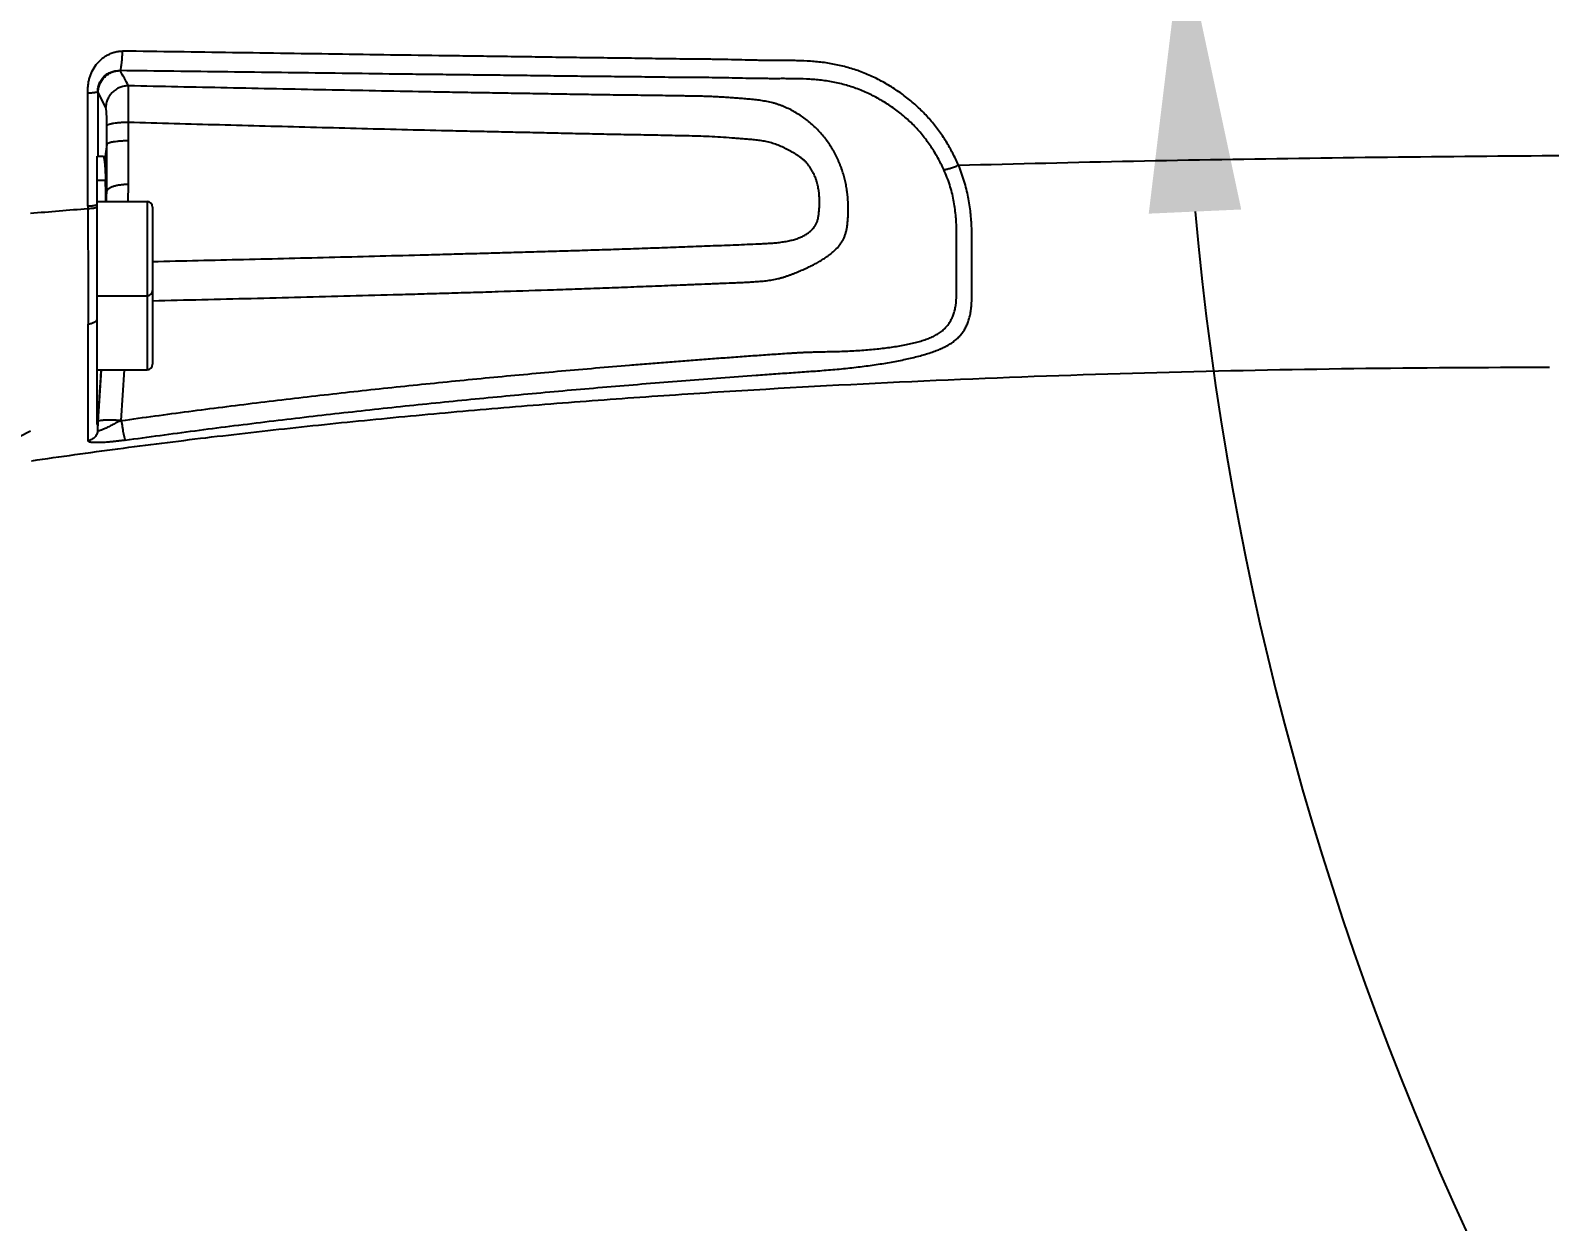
# Model space of a CAD drawing. Header units: millimetres. Extents: x 5828 to 6704, y 123 to 421.
# Drawn here: x 6540.3 to 6547.14, y 208.55 to 213.91 of the extents above; entities that cross this region are included whole.
import ezdxf

# ---------------------------------------------------------------- set-up
doc = ezdxf.new("R2010")
doc.units = ezdxf.units.MM
for name, color, linetype in [('外形图', 7, 'Continuous'), ('尺寸标注', 7, 'Continuous'), ('运动范围', 7, 'Continuous')]:
    doc.layers.add(name, color=color, linetype=linetype)
doc.styles.add('微软雅黑', font='msyh.ttc', dxfattribs={"height": 1.5})
doc.dimstyles.new('尺寸标注_1_20比例', dxfattribs={"dimtxt": 1.5, "dimasz": 1.25, "dimexe": 0.5, "dimexo": 0.4, "dimgap": 0.5, "dimtad": 1, "dimdec": 1, "dimlfac": 20, "dimdsep": 46, "dimtxsty": '微软雅黑', "dimcen": 0.09, "dimadec": 0, "dimazin": 0, "dimtp": 0.01, "dimtm": 0.01, "dimtfac": 1, "dimtdec": 1, "dimtofl": 0, "dimtmove": 0, "dimatfit": 3, "dimfxl": 1, "dimtolj": 1, "dimarcsym": 0})

# ---------------------------------------------------------------- blocks, each defined once
blk = doc.blocks.new('*D1146')
at = {"layer": 'Defpoints', "color": 0}
for p in [(6488.2514, 214.3423), (6559.4529, 214.3423), (6635.7237, 214.3423), (6618.6004, 203.913), (6564.9841, 201.5194)]:
    blk.add_point(p, dxfattribs=at)
at = {"layer": '尺寸标注', "color": 0, "lineweight": -2}
blk.add_arc((6559.4529, 214.3423), 13.965, 185.13022, 344.86978, dxfattribs=at)
at = {"layer": '尺寸标注', "color": 0}
for points in [[(6545.7519, 213.1029), (6545.3356, 213.0842), (6545.4878, 214.3423)], [(6573.1371, 210.6519), (6572.7305, 210.7426), (6573.2057, 211.9173)]]:
    blk.add_solid(points, dxfattribs=at)
at = {"layer": '尺寸标注', "color": 0, "insert": (6555.4094, 202.3101), "char_height": 1.5, "attachment_point": 5, "rotation": 341.42481, "style": '微软雅黑'}
blk.add_mtext('\\A1;{\\fAlibaba PuHuiTi 3.0 55 Regular|b0|i0|c134|p18;+\\A1;170%%d}', dxfattribs=at)

msp = doc.modelspace()

# ---------------------------------------------------------------- linework, layer by layer
at = {"layer": '外形图', "linetype": 'ByBlock'}
for p, q in [((6540.6058, 213.633), (6540.6058, 213.3423)), ((6540.6075, 213.6297), (6540.6058, 213.633)), ((6540.6424, 213.5614), (6540.6075, 213.6297)), ((6540.647, 213.3953), (6540.647, 213.479)), ((6540.7447, 213.412), (6540.7443, 213.4947)), ((6540.647, 213.3953), (6540.6358, 213.3224)), ((6540.6029, 212.1346), (6540.6029, 213.3423)), ((6540.6051, 213.3423), (6540.6299, 213.3423)), ((6540.6029, 213.2343), (6540.6411, 213.2343)), ((6540.6461, 213.1843), (6540.643, 213.1401)), ((6540.6461, 213.1387), (6540.6461, 213.1843)), ((6540.7434, 213.1387), (6540.744, 213.2156)), ((6540.5617, 213.1172), (6540.5617, 213.1059)), ((6540.6029, 213.1388), (6540.8279, 213.1388)), ((6540.643, 213.1401), (6540.643, 213.1388)), ((6540.8279, 213.1388), (6540.8279, 212.3812)), ((6540.8529, 213.1138), (6540.8529, 212.4062)), ((6540.6029, 212.7138), (6540.8279, 212.7138)), ((6540.6029, 212.3812), (6540.8279, 212.3812)), ((6540.6083, 212.1488), (6540.6229, 212.3812)), ((6540.712, 212.1527), (6540.7265, 212.3812)), ((6540.6058, 212.1086), (6540.6057, 212.1486)), ((6540.6058, 212.1086), (6540.6083, 212.1488)), ((6540.3029, 212.1049), (6540.138, 212.0197)), ((6540.3074, 211.9717), (6540.3086, 211.9718)), ((6540.3086, 211.9718), (6540.3093, 211.9719))]:
    msp.add_line(p, q, dxfattribs=at)
for centre, radius, start, end in [((6514.1341, 199.4833), 30.1505, 28.04634, 28.19375), ((6502.5635, 212.4186), 38.0863, 1.08539, 1.22725), ((6544.0864, 168.6022), 44.643, 94.52841, 94.86169), ((6540.8279, 213.1138), 0.025, 0, 90), ((6540.8279, 212.7388), 0.025, 270, 0), ((6540.8279, 212.4062), 0.025, 270, 0)]:
    msp.add_arc(centre, radius, start, end, dxfattribs=at)
for points, knots in [([(6540.5611, 213.6265), (6540.5611, 213.6322), (6540.5612, 213.6435), (6540.5624, 213.6605), (6540.5648, 213.6774), (6540.5686, 213.6941), (6540.574, 213.7104), (6540.5832, 213.7313), (6540.5955, 213.7507), (6540.6105, 213.768), (6540.621, 213.7778), (6540.6299, 213.785), (6540.6369, 213.79), (6540.6441, 213.7947), (6540.6516, 213.799), (6540.6592, 213.8028), (6540.6671, 213.8063), (6540.6751, 213.8093), (6540.6833, 213.8118), (6540.6903, 213.8134), (6540.6959, 213.8143), (6540.7002, 213.8149), (6540.7044, 213.8153), (6540.7087, 213.8157), (6540.713, 213.8159), (6540.7158, 213.816), (6540.7172, 213.816)], [0, 0, 0, 0, 0.062106, 0.124323, 0.186607, 0.24895, 0.311392, 0.373925, 0.499013, 0.561691, 0.624385, 0.655743, 0.687098, 0.718448, 0.749791, 0.781128, 0.812464, 0.843782, 0.875074, 0.906326, 0.921938, 0.937542, 0.953149, 0.96877, 0.984393, 1, 1, 1, 1]), ([(6540.7073, 213.728), (6540.7075, 213.7282), (6540.7078, 213.7287), (6540.7084, 213.7298), (6540.7091, 213.7316), (6540.7099, 213.7343), (6540.7107, 213.7377), (6540.7114, 213.7417), (6540.7125, 213.7481), (6540.7137, 213.7575), (6540.7149, 213.7702), (6540.7159, 213.7844), (6540.7167, 213.7999), (6540.7171, 213.8105), (6540.7173, 213.816)], [0, 0, 0, 0, 0.008153, 0.017957, 0.042745, 0.074584, 0.113422, 0.15908, 0.211296, 0.334033, 0.47842, 0.640559, 0.816023, 1, 1, 1, 1]), ([(6544.4796, 213.3021), (6544.4757, 213.3113), (6544.4674, 213.3295), (6544.4539, 213.3563), (6544.4394, 213.3827), (6544.4189, 213.4173), (6544.3907, 213.4592), (6544.3529, 213.5067), (6544.3111, 213.5511), (6544.2657, 213.5921), (6544.217, 213.6295), (6544.1655, 213.663), (6544.1205, 213.6876), (6544.0833, 213.7052), (6544.0454, 213.7212), (6543.9968, 213.7384), (6543.9469, 213.7514), (6543.9064, 213.7593), (6543.8758, 213.764), (6543.845, 213.7676), (6543.8038, 213.771), (6543.7625, 213.7727), (6543.7211, 213.7733), (6543.6901, 213.7735), (6543.6591, 213.7736), (6543.6281, 213.7737), (6543.5971, 213.774), (6543.5557, 213.7746), (6543.5041, 213.7759), (6543.4524, 213.7773), (6543.4111, 213.7782), (6543.3801, 213.7787), (6543.3491, 213.7791), (6543.3077, 213.7795), (6543.2561, 213.7799), (6543.194, 213.7805), (6543.132, 213.7815), (6543.0701, 213.7825), (6543.0081, 213.7834), (6542.9461, 213.7842), (6542.8841, 213.7849), (6542.8221, 213.7856), (6542.7601, 213.7864), (6542.6981, 213.7873), (6542.6362, 213.7882), (6542.5536, 213.7894), (6542.4709, 213.7907), (6542.3883, 213.7918), (6542.3057, 213.793), (6542.1612, 213.7949), (6541.9548, 213.7978), (6541.7071, 213.8016), (6541.4595, 213.8052), (6541.212, 213.8087), (6540.9646, 213.8123), (6540.7997, 213.8148), (6540.7173, 213.816)], [0, 0, 0, 0, 0.007568, 0.015162, 0.022772, 0.030398, 0.045691, 0.061042, 0.076447, 0.0919, 0.107395, 0.122928, 0.138493, 0.146289, 0.154091, 0.16971, 0.185351, 0.19318, 0.201014, 0.20885, 0.21669, 0.232374, 0.240218, 0.248062, 0.255907, 0.263751, 0.271595, 0.279438, 0.295123, 0.310806, 0.318648, 0.32649, 0.334332, 0.342174, 0.357858, 0.37354, 0.389222, 0.404902, 0.420582, 0.436261, 0.451939, 0.467617, 0.483293, 0.498968, 0.514643, 0.530316, 0.56166, 0.577331, 0.593001, 0.624338, 0.686998, 0.74964, 0.812263, 0.874866, 0.937445, 1, 1, 1, 1]), ([(6540.6058, 213.633), (6540.6058, 213.6363), (6540.6061, 213.643), (6540.6075, 213.6529), (6540.61, 213.6627), (6540.6136, 213.6722), (6540.6181, 213.6813), (6540.6236, 213.6897), (6540.6299, 213.6974), (6540.6369, 213.7043), (6540.6445, 213.7103), (6540.6553, 213.7171), (6540.6669, 213.7222), (6540.679, 213.7255), (6540.6882, 213.7272), (6540.6977, 213.7281), (6540.7041, 213.7281), (6540.7073, 213.728)], [0, 0, 0, 0, 0.063612, 0.128187, 0.193126, 0.258037, 0.322681, 0.386846, 0.450406, 0.513277, 0.575387, 0.636728, 0.757372, 0.817161, 0.877125, 0.93799, 1, 1, 1, 1]), ([(6540.6075, 213.6297), (6540.6076, 213.6361), (6540.6091, 213.649), (6540.615, 213.6675), (6540.6244, 213.6845), (6540.6369, 213.6995), (6540.652, 213.7118), (6540.6693, 213.7209), (6540.6879, 213.7266), (6540.7009, 213.728), (6540.7073, 213.728)], [0, 0, 0, 0, 0.124452, 0.249128, 0.37403, 0.499126, 0.624354, 0.749633, 0.874876, 1, 1, 1, 1]), ([(6544.4134, 213.2824), (6544.4093, 213.2913), (6544.4008, 213.3089), (6544.3824, 213.3436), (6544.3619, 213.3774), (6544.3394, 213.4098), (6544.3152, 213.4413), (6544.2823, 213.4787), (6544.2387, 213.5199), (6544.1915, 213.5572), (6544.1495, 213.5848), (6544.1146, 213.6048), (6544.0788, 213.6234), (6544.0326, 213.6437), (6543.9751, 213.663), (6543.9258, 213.6748), (6543.8859, 213.6816), (6543.8558, 213.6855), (6543.8256, 213.6883), (6543.7852, 213.6907), (6543.7447, 213.6916), (6543.7043, 213.6918), (6543.6739, 213.6918), (6543.6436, 213.6917), (6543.6133, 213.6918), (6543.583, 213.6921), (6543.5425, 213.6927), (6543.492, 213.6938), (6543.4415, 213.695), (6543.4011, 213.6957), (6543.3607, 213.6963), (6543.3102, 213.6967), (6543.2496, 213.697), (6543.189, 213.6975), (6543.1284, 213.6983), (6543.0678, 213.6992), (6543.0072, 213.7), (6542.9466, 213.7006), (6542.886, 213.7012), (6542.8254, 213.7018), (6542.7447, 213.7026), (6542.6437, 213.7039), (6542.5226, 213.7055), (6542.4014, 213.707), (6542.2803, 213.7084), (6542.1592, 213.7098), (6542.0381, 213.7112), (6541.8767, 213.7133), (6541.675, 213.7159), (6541.433, 213.7189), (6541.191, 213.7219), (6540.9491, 213.7249), (6540.7879, 213.727), (6540.7073, 213.728)], [0, 0, 0, 0, 0.007577, 0.015184, 0.030455, 0.038121, 0.045807, 0.061228, 0.076711, 0.092246, 0.107822, 0.115625, 0.123436, 0.139076, 0.15474, 0.170418, 0.178263, 0.186109, 0.193955, 0.201801, 0.21749, 0.225332, 0.233173, 0.241012, 0.248849, 0.256686, 0.264521, 0.280192, 0.295861, 0.303695, 0.311529, 0.327197, 0.342864, 0.35853, 0.374194, 0.389856, 0.405517, 0.421178, 0.436839, 0.452499, 0.468159, 0.499476, 0.530789, 0.562098, 0.593404, 0.624707, 0.656007, 0.687303, 0.749881, 0.812442, 0.874984, 0.937505, 1, 1, 1, 1]), ([(6540.7439, 213.6596), (6540.7374, 213.6597), (6540.7243, 213.6585), (6540.7054, 213.653), (6540.6878, 213.644), (6540.6724, 213.6317), (6540.6597, 213.6167), (6540.6501, 213.5996), (6540.644, 213.5809), (6540.6425, 213.5679), (6540.6424, 213.5614)], [0, 0, 0, 0, 0.125112, 0.250349, 0.375628, 0.50086, 0.62596, 0.750867, 0.875547, 1, 1, 1, 1]), ([(6540.7443, 213.4947), (6540.7445, 213.505), (6540.7447, 213.5252), (6540.7449, 213.5542), (6540.7451, 213.5809), (6540.7451, 213.6014), (6540.745, 213.616), (6540.7449, 213.6256), (6540.7448, 213.6341), (6540.7447, 213.6415), (6540.7446, 213.6477), (6540.7444, 213.6528), (6540.7442, 213.6566), (6540.744, 213.6588), (6540.7439, 213.6596)], [0, 0, 0, 0, 0.187904, 0.365771, 0.529057, 0.673601, 0.737674, 0.795726, 0.847388, 0.892335, 0.930282, 0.960992, 0.984276, 1, 1, 1, 1]), ([(6540.8529, 212.6923), (6541.001, 212.6957), (6541.2231, 212.701), (6541.5193, 212.7085), (6541.7414, 212.7144), (6541.9265, 212.7195), (6542.0745, 212.7237), (6542.1856, 212.7269), (6542.2966, 212.7302), (6542.4446, 212.7348), (6542.5927, 212.7397), (6542.7407, 212.7447), (6542.8517, 212.7487), (6542.9442, 212.7521), (6543.0182, 212.755), (6543.0737, 212.7572), (6543.1292, 212.7594), (6543.1846, 212.7616), (6543.2309, 212.7634), (6543.2679, 212.7649), (6543.3049, 212.7665), (6543.3419, 212.768), (6543.3788, 212.7696), (6543.4158, 212.771), (6543.4528, 212.7724), (6543.4898, 212.774), (6543.5176, 212.7752), (6543.5453, 212.7767), (6543.5684, 212.7782), (6543.5868, 212.7796), (6543.6052, 212.7813), (6543.6235, 212.7834), (6543.6417, 212.7863), (6543.6553, 212.7889), (6543.6686, 212.792), (6543.6818, 212.7956), (6543.6948, 212.7994), (6543.7076, 212.8036), (6543.7201, 212.8081), (6543.7325, 212.8127), (6543.7446, 212.8174), (6543.7564, 212.8222), (6543.768, 212.827), (6543.783, 212.8335), (6543.7976, 212.84), (6543.8118, 212.8467), (6543.822, 212.8517), (6543.8318, 212.8568), (6543.8414, 212.8619), (6543.8506, 212.8671), (6543.8594, 212.8723), (6543.8679, 212.8775), (6543.8786, 212.8844), (6543.8912, 212.8931), (6543.9051, 212.9037), (6543.9217, 212.9176), (6543.9364, 212.9322), (6543.9487, 212.9479), (6543.9567, 212.96), (6543.9634, 212.9726), (6543.969, 212.9859), (6543.9734, 212.9998), (6543.9767, 213.0145), (6543.9786, 213.0273), (6543.9798, 213.0378), (6543.9807, 213.0461), (6543.9814, 213.0545), (6543.9821, 213.0633), (6543.9828, 213.0723), (6543.9834, 213.0849), (6543.9838, 213.1013), (6543.9834, 213.1219), (6543.9823, 213.1434), (6543.9804, 213.1659), (6543.9776, 213.1893), (6543.9737, 213.2133), (6543.9693, 213.2335), (6543.9652, 213.2498), (6543.9605, 213.2663), (6543.9551, 213.2828), (6543.949, 213.2991), (6543.9441, 213.3113), (6543.9389, 213.3235), (6543.9334, 213.3355), (6543.9275, 213.3475), (6543.9213, 213.3593), (6543.9147, 213.371), (6543.9054, 213.3864), (6543.893, 213.4052), (6543.8768, 213.4269), (6543.8593, 213.4476), (6543.8407, 213.4673), (6543.8209, 213.4859), (6543.8, 213.5034), (6543.7782, 213.5196), (6543.7555, 213.5344), (6543.732, 213.548), (6543.7118, 213.558), (6543.6952, 213.5652), (6543.6827, 213.5703), (6543.67, 213.5748), (6543.6571, 213.579), (6543.644, 213.5827), (6543.6309, 213.5859), (6543.6175, 213.5888), (6543.5996, 213.5921), (6543.5769, 213.5953), (6543.5495, 213.5983), (6543.5219, 213.6008), (6543.4943, 213.603), (6543.4666, 213.6051), (6543.439, 213.6071), (6543.4113, 213.6089), (6543.3835, 213.6104), (6543.3558, 213.6116), (6543.328, 213.6124), (6543.3002, 213.613), (6543.2724, 213.6134), (6543.2446, 213.6138), (6543.2169, 213.6142), (6543.1798, 213.6148), (6543.1335, 213.6155), (6543.0779, 213.6163), (6543.0223, 213.617), (6542.9667, 213.6177), (6542.9111, 213.6184), (6542.837, 213.6195), (6542.7444, 213.621), (6542.6333, 213.6229), (6542.5221, 213.6248), (6542.4109, 213.6266), (6542.2998, 213.6285), (6542.1886, 213.6304), (6542.0404, 213.6331), (6541.8552, 213.6367), (6541.6329, 213.6411), (6541.4106, 213.6456), (6541.1884, 213.6502), (6540.9661, 213.6548), (6540.818, 213.658), (6540.7439, 213.6596)], [0, 0, 0, 0, 0.064975, 0.097461, 0.129946, 0.162429, 0.178671, 0.194913, 0.211154, 0.227394, 0.259875, 0.276116, 0.292356, 0.308595, 0.316714, 0.324833, 0.332953, 0.341073, 0.349193, 0.353252, 0.357311, 0.36543, 0.369489, 0.373549, 0.38167, 0.38573, 0.389789, 0.393847, 0.397903, 0.399931, 0.401957, 0.406005, 0.408025, 0.41004, 0.412048, 0.414045, 0.41603, 0.417997, 0.419944, 0.421868, 0.423766, 0.425635, 0.427473, 0.429279, 0.432788, 0.434489, 0.436152, 0.437776, 0.43936, 0.440902, 0.442403, 0.443862, 0.445279, 0.44799, 0.450546, 0.452963, 0.457469, 0.459611, 0.461709, 0.463791, 0.465882, 0.46801, 0.470204, 0.47248, 0.473659, 0.474869, 0.476114, 0.477397, 0.478721, 0.480083, 0.482926, 0.485925, 0.489082, 0.492392, 0.495839, 0.499399, 0.503051, 0.504908, 0.506782, 0.510574, 0.51249, 0.514416, 0.51635, 0.518292, 0.520239, 0.522193, 0.524155, 0.526121, 0.530065, 0.534022, 0.537987, 0.541956, 0.545927, 0.549899, 0.553872, 0.557841, 0.561805, 0.565761, 0.567737, 0.569711, 0.571686, 0.573664, 0.575645, 0.57763, 0.579621, 0.58162, 0.585637, 0.589672, 0.593719, 0.597772, 0.601827, 0.605884, 0.609943, 0.614003, 0.618064, 0.622126, 0.626189, 0.630252, 0.634315, 0.638379, 0.642442, 0.65057, 0.658697, 0.666825, 0.674952, 0.683079, 0.691206, 0.70746, 0.723714, 0.739968, 0.756221, 0.772475, 0.788728, 0.804981, 0.837487, 0.869992, 0.902496, 0.934998, 0.9675, 1, 1, 1, 1]), ([(6540.6058, 213.633), (6540.6057, 213.6327), (6540.6053, 213.6322), (6540.6044, 213.6316), (6540.6032, 213.6311), (6540.6016, 213.6305), (6540.5996, 213.6299), (6540.5964, 213.6292), (6540.5916, 213.6284), (6540.5851, 213.6276), (6540.5777, 213.627), (6540.5696, 213.6266), (6540.564, 213.6265), (6540.5611, 213.6265)], [0, 0, 0, 0, 0.017266, 0.04033, 0.070206, 0.107208, 0.151334, 0.202408, 0.324153, 0.469258, 0.633568, 0.812252, 1, 1, 1, 1]), ([(6540.5617, 213.1172), (6540.5616, 213.1383), (6540.5616, 213.1806), (6540.5615, 213.2441), (6540.5614, 213.3076), (6540.5613, 213.3925), (6540.5612, 213.4988), (6540.5612, 213.5839), (6540.5611, 213.6265)], [0, 0, 0, 0, 0.124376, 0.24902, 0.373801, 0.498736, 0.749075, 1, 1, 1, 1]), ([(6540.647, 213.479), (6540.647, 213.4841), (6540.647, 213.4942), (6540.6467, 213.5087), (6540.6463, 213.5221), (6540.6458, 213.5339), (6540.6452, 213.5427), (6540.6447, 213.5487), (6540.6443, 213.5524), (6540.6439, 213.5555), (6540.6434, 213.558), (6540.643, 213.5597), (6540.6426, 213.5608), (6540.6425, 213.5612), (6540.6424, 213.5614)], [0, 0, 0, 0, 0.187441, 0.364857, 0.527652, 0.671777, 0.79362, 0.845242, 0.8902, 0.928251, 0.959283, 0.983203, 0.992487, 1, 1, 1, 1]), ([(6540.7443, 213.4947), (6540.7382, 213.4947), (6540.7262, 213.4945), (6540.7087, 213.4936), (6540.6926, 213.4921), (6540.6802, 213.4905), (6540.6714, 213.489), (6540.6657, 213.4878), (6540.6606, 213.4865), (6540.6563, 213.4851), (6540.6528, 213.4837), (6540.6504, 213.4824), (6540.6489, 213.4813), (6540.6479, 213.4804), (6540.6473, 213.4795), (6540.647, 213.479)], [0, 0, 0, 0, 0.183266, 0.359628, 0.523269, 0.668856, 0.733415, 0.791811, 0.843634, 0.888571, 0.926438, 0.95725, 0.97012, 0.98142, 1, 1, 1, 1]), ([(6540.8529, 212.869), (6540.9212, 212.8704), (6541.0578, 212.8735), (6541.2626, 212.8783), (6541.4675, 212.8833), (6541.6724, 212.8884), (6541.8772, 212.8937), (6542.0479, 212.8983), (6542.1845, 212.902), (6542.287, 212.9048), (6542.3894, 212.9077), (6542.4918, 212.9106), (6542.5943, 212.9136), (6542.6967, 212.9166), (6542.7992, 212.9198), (6542.9016, 212.9231), (6543.0041, 212.9265), (6543.1065, 212.9301), (6543.1918, 212.9331), (6543.2601, 212.9357), (6543.3113, 212.9377), (6543.3625, 212.9396), (6543.4137, 212.9416), (6543.4649, 212.9435), (6543.516, 212.9456), (6543.5587, 212.9474), (6543.5927, 212.949), (6543.6182, 212.9503), (6543.6435, 212.9518), (6543.6684, 212.954), (6543.6924, 212.9573), (6543.7152, 212.9615), (6543.7363, 212.9666), (6543.7557, 212.9726), (6543.773, 212.9795), (6543.7883, 212.9874), (6543.8017, 212.996), (6543.8135, 213.0053), (6543.8237, 213.0154), (6543.8323, 213.0263), (6543.8381, 213.0362), (6543.842, 213.0445), (6543.8444, 213.0509), (6543.8465, 213.0577), (6543.8481, 213.0646), (6543.8494, 213.0719), (6543.8504, 213.0794), (6543.8513, 213.0871), (6543.8521, 213.0951), (6543.8529, 213.1033), (6543.8537, 213.1148), (6543.8544, 213.1298), (6543.8541, 213.1486), (6543.8529, 213.1684), (6543.8511, 213.1855), (6543.8488, 213.1996), (6543.8467, 213.2105), (6543.844, 213.2214), (6543.8414, 213.2306), (6543.8389, 213.2379), (6543.8361, 213.2453), (6543.8322, 213.2544), (6543.8279, 213.2634), (6543.8242, 213.2706), (6543.8213, 213.2759), (6543.8183, 213.2812), (6543.8151, 213.2865), (6543.8119, 213.2917), (6543.8085, 213.2969), (6543.805, 213.302), (6543.8012, 213.307), (6543.7971, 213.3117), (6543.7928, 213.3163), (6543.7882, 213.3206), (6543.7835, 213.3248), (6543.7786, 213.3289), (6543.772, 213.3341), (6543.7635, 213.3405), (6543.753, 213.3477), (6543.7423, 213.3547), (6543.7277, 213.3634), (6543.709, 213.3736), (6543.6858, 213.3846), (6543.6621, 213.3943), (6543.6419, 213.4012), (6543.6254, 213.4057), (6543.6129, 213.4086), (6543.6003, 213.411), (6543.5834, 213.4136), (6543.5622, 213.4162), (6543.5367, 213.4186), (6543.5112, 213.4206), (6543.4856, 213.4226), (6543.4515, 213.4253), (6543.4089, 213.4284), (6543.3578, 213.4313), (6543.3065, 213.433), (6543.2638, 213.4339), (6543.2296, 213.4346), (6543.1955, 213.4353), (6543.1528, 213.4362), (6543.1015, 213.4373), (6543.0503, 213.4383), (6542.999, 213.4392), (6542.9477, 213.4402), (6542.8794, 213.4415), (6542.794, 213.4433), (6542.6915, 213.4456), (6542.589, 213.4479), (6542.4865, 213.4502), (6542.384, 213.4524), (6542.2815, 213.4546), (6542.1448, 213.4578), (6541.974, 213.4619), (6541.7691, 213.4671), (6541.5641, 213.4724), (6541.3591, 213.4778), (6541.0859, 213.4851), (6540.881, 213.4908), (6540.7443, 213.4947)], [0, 0, 0, 0, 0.032101, 0.064201, 0.0963, 0.128398, 0.160496, 0.192596, 0.208646, 0.224697, 0.24075, 0.256803, 0.272857, 0.288911, 0.304966, 0.32102, 0.337073, 0.353126, 0.369177, 0.377202, 0.385225, 0.393249, 0.401274, 0.409298, 0.417321, 0.42534, 0.429347, 0.433348, 0.437334, 0.441269, 0.445079, 0.448711, 0.452132, 0.455311, 0.458227, 0.460897, 0.46337, 0.4657, 0.467928, 0.47009, 0.472225, 0.473297, 0.47438, 0.475479, 0.476599, 0.477747, 0.478928, 0.480146, 0.481401, 0.482694, 0.484027, 0.486811, 0.489757, 0.492867, 0.496141, 0.497837, 0.49957, 0.501337, 0.503137, 0.504048, 0.504968, 0.506827, 0.50871, 0.50966, 0.510614, 0.511572, 0.512533, 0.513498, 0.514467, 0.515438, 0.516414, 0.517394, 0.518377, 0.519364, 0.520354, 0.521347, 0.52234, 0.524332, 0.526328, 0.528327, 0.530328, 0.534334, 0.538344, 0.542355, 0.546368, 0.548375, 0.550382, 0.552389, 0.554396, 0.558411, 0.562425, 0.56644, 0.570455, 0.574469, 0.582499, 0.590528, 0.598557, 0.606587, 0.610602, 0.614617, 0.622647, 0.630676, 0.638706, 0.646735, 0.654765, 0.662795, 0.678854, 0.694913, 0.710971, 0.72703, 0.743089, 0.759147, 0.775205, 0.807321, 0.839436, 0.871551, 0.903665, 0.935778, 1, 1, 1, 1]), ([(6540.6461, 213.1843), (6540.6462, 213.2192), (6540.6468, 213.2895), (6540.647, 213.3598), (6540.647, 213.3953)], [0, 0, 0, 0, 0.495825, 1, 1, 1, 1]), ([(6540.7447, 213.412), (6540.7385, 213.412), (6540.7265, 213.4117), (6540.709, 213.4108), (6540.6927, 213.4093), (6540.6803, 213.4076), (6540.6714, 213.4059), (6540.6657, 213.4047), (6540.6606, 213.4033), (6540.6563, 213.4018), (6540.6528, 213.4003), (6540.6504, 213.399), (6540.6489, 213.3978), (6540.6478, 213.3968), (6540.6472, 213.3959), (6540.647, 213.3953)], [0, 0, 0, 0, 0.182548, 0.358331, 0.521548, 0.666885, 0.731392, 0.789792, 0.841683, 0.886762, 0.924861, 0.956024, 0.969128, 0.980707, 1, 1, 1, 1]), ([(6540.744, 213.2156), (6540.7441, 213.2236), (6540.7442, 213.2397), (6540.7445, 213.2639), (6540.7447, 213.2884), (6540.7449, 213.3131), (6540.7449, 213.3378), (6540.7448, 213.3708), (6540.7447, 213.3955), (6540.7447, 213.412)], [0, 0, 0, 0, 0.121866, 0.245774, 0.370818, 0.496372, 0.622146, 0.748032, 1, 1, 1, 1]), ([(6540.6299, 213.3423), (6540.63, 213.3423), (6540.6303, 213.3422), (6540.6307, 213.342), (6540.6311, 213.3416), (6540.6316, 213.3407), (6540.6323, 213.3393), (6540.6331, 213.3371), (6540.6338, 213.3343), (6540.6345, 213.3309), (6540.6352, 213.3269), (6540.6356, 213.324), (6540.6358, 213.3224)], [0, 0, 0, 0, 0.01907, 0.040721, 0.066837, 0.098507, 0.180593, 0.289421, 0.425738, 0.589715, 0.781234, 1, 1, 1, 1]), ([(6540.6358, 213.3224), (6540.6362, 213.32), (6540.6368, 213.3146), (6540.638, 213.3025), (6540.6392, 213.2848), (6540.6404, 213.2608), (6540.6409, 213.2435), (6540.6411, 213.2343)], [0, 0, 0, 0, 0.085148, 0.182734, 0.413375, 0.687573, 1, 1, 1, 1]), ([(6544.4796, 213.3021), (6544.742, 213.3093), (6545.2691, 213.3218), (6546.0617, 213.3354), (6546.8567, 213.3442), (6547.3868, 213.3471), (6547.6515, 213.3478)], [0, 0, 0, 0, 0.248233, 0.498612, 0.74968, 1, 1, 1, 1]), ([(6540.712, 212.1527), (6540.8133, 212.167), (6541.016, 212.1946), (6541.3204, 212.2332), (6541.6251, 212.2691), (6541.9301, 212.3025), (6542.1845, 212.3285), (6542.3881, 212.3483), (6542.5408, 212.3625), (6542.6936, 212.3763), (6542.8464, 212.3896), (6542.9738, 212.4003), (6543.0758, 212.4086), (6543.1522, 212.4147), (6543.2287, 212.4207), (6543.3052, 212.4266), (6543.3816, 212.4324), (6543.4581, 212.4381), (6543.5346, 212.4437), (6543.6112, 212.4491), (6543.6749, 212.4536), (6543.7196, 212.4566), (6543.7451, 212.4581), (6543.7642, 212.4592), (6543.7834, 212.4601), (6543.8025, 212.4608), (6543.8217, 212.4615), (6543.8471, 212.4621), (6543.8788, 212.4628), (6543.9165, 212.4636), (6543.9538, 212.4647), (6543.9905, 212.4662), (6544.0265, 212.4681), (6544.0618, 212.4706), (6544.0961, 212.4736), (6544.1295, 212.4771), (6544.1619, 212.481), (6544.1931, 212.4854), (6544.223, 212.4904), (6544.2516, 212.4959), (6544.2787, 212.502), (6544.3043, 212.5087), (6544.3283, 212.5162), (6544.3507, 212.5246), (6544.3713, 212.534), (6544.3901, 212.5448), (6544.4069, 212.557), (6544.4216, 212.5708), (6544.4343, 212.586), (6544.445, 212.6026), (6544.4537, 212.6205), (6544.4604, 212.6396), (6544.4645, 212.6564), (6544.467, 212.6703), (6544.4684, 212.6811), (6544.4694, 212.6922), (6544.4701, 212.7036), (6544.4704, 212.7152), (6544.4705, 212.7271), (6544.4706, 212.7392), (6544.4705, 212.7515), (6544.4705, 212.7641), (6544.4706, 212.7769), (6544.4707, 212.79), (6544.4707, 212.8079), (6544.4707, 212.8308), (6544.4706, 212.8589), (6544.4705, 212.8829), (6544.4706, 212.9025), (6544.4707, 212.9226), (6544.471, 212.9482), (6544.4712, 212.9795), (6544.4709, 213.0116), (6544.4697, 213.0443), (6544.4673, 213.0776), (6544.4633, 213.1114), (6544.4576, 213.1456), (6544.45, 213.18), (6544.4402, 213.2145), (6544.428, 213.2488), (6544.4185, 213.2712), (6544.4134, 213.2824)], [0, 0, 0, 0, 0.068531, 0.137061, 0.205591, 0.274121, 0.342651, 0.376916, 0.411181, 0.445446, 0.479711, 0.513975, 0.531108, 0.548241, 0.565373, 0.582505, 0.599637, 0.61677, 0.633904, 0.651035, 0.668166, 0.676733, 0.681017, 0.6853, 0.689582, 0.693862, 0.698138, 0.702408, 0.710916, 0.719358, 0.727701, 0.735917, 0.743982, 0.751876, 0.759585, 0.767091, 0.774377, 0.781422, 0.788203, 0.794704, 0.800911, 0.806818, 0.812429, 0.817753, 0.822807, 0.827619, 0.832233, 0.836708, 0.841102, 0.845477, 0.84989, 0.854396, 0.859043, 0.861432, 0.863869, 0.866357, 0.868898, 0.871493, 0.874144, 0.876849, 0.879608, 0.882422, 0.885288, 0.888207, 0.891177, 0.897266, 0.903549, 0.91002, 0.913325, 0.916674, 0.923504, 0.930501, 0.937657, 0.944966, 0.952424, 0.960026, 0.967767, 0.975643, 0.983648, 0.991775, 1, 1, 1, 1]), ([(6540.7294, 212.0644), (6540.8341, 212.0792), (6541.0436, 212.1078), (6541.3583, 212.1475), (6541.6734, 212.1845), (6541.9361, 212.2131), (6542.1465, 212.2348), (6542.3043, 212.2505), (6542.4622, 212.2656), (6542.6201, 212.2802), (6542.7781, 212.2943), (6542.9361, 212.3078), (6543.0942, 212.3208), (6543.2523, 212.3334), (6543.4104, 212.3455), (6543.529, 212.3542), (6543.6081, 212.3599), (6543.6608, 212.3637), (6543.7136, 212.3674), (6543.7663, 212.371), (6543.8058, 212.3738), (6543.8453, 212.3766), (6543.8973, 212.3807), (6543.9614, 212.3865), (6544.0363, 212.3948), (6544.1082, 212.4045), (6544.1765, 212.4155), (6544.2404, 212.428), (6544.2906, 212.44), (6544.328, 212.4504), (6544.354, 212.4586), (6544.3785, 212.4672), (6544.4013, 212.4763), (6544.4224, 212.4863), (6544.4418, 212.4971), (6544.4593, 212.5092), (6544.475, 212.5225), (6544.4888, 212.5371), (6544.5009, 212.553), (6544.5113, 212.5701), (6544.5199, 212.5884), (6544.5269, 212.6078), (6544.5322, 212.6284), (6544.536, 212.6501), (6544.5383, 212.6728), (6544.5391, 212.6924), (6544.5393, 212.7086), (6544.5393, 212.7211), (6544.5393, 212.7338), (6544.5393, 212.7513), (6544.5394, 212.7692), (6544.5395, 212.7873), (6544.5395, 212.8061), (6544.5395, 212.8301), (6544.5394, 212.8546), (6544.5394, 212.8745), (6544.5394, 212.8899), (6544.5395, 212.9054), (6544.5397, 212.9265), (6544.5399, 212.9534), (6544.5398, 212.9862), (6544.539, 213.0197), (6544.5371, 213.0539), (6544.534, 213.0886), (6544.5295, 213.1238), (6544.5233, 213.1594), (6544.5154, 213.1951), (6544.5074, 213.225), (6544.4997, 213.2487), (6544.4936, 213.2665), (6544.4875, 213.2845), (6544.4829, 213.2963), (6544.4804, 213.3021)], [0, 0, 0, 0, 0.069107, 0.138214, 0.207321, 0.276428, 0.310982, 0.345535, 0.380088, 0.414642, 0.449195, 0.483748, 0.518301, 0.552854, 0.587405, 0.62196, 0.630597, 0.639233, 0.656509, 0.665148, 0.673782, 0.6824, 0.690983, 0.707933, 0.724416, 0.740263, 0.755357, 0.769583, 0.782826, 0.789047, 0.794987, 0.800636, 0.805994, 0.811067, 0.81588, 0.820482, 0.824932, 0.829294, 0.833622, 0.83796, 0.842348, 0.84683, 0.851444, 0.856223, 0.861191, 0.866364, 0.869033, 0.871756, 0.874535, 0.877369, 0.883199, 0.886192, 0.889237, 0.895476, 0.90191, 0.905199, 0.908535, 0.911916, 0.915343, 0.922328, 0.92948, 0.936789, 0.944248, 0.951848, 0.959582, 0.967443, 0.975424, 0.98352, 0.987607, 0.991719, 0.995852, 1, 1, 1, 1]), ([(6544.4134, 213.2824), (6544.4157, 213.2827), (6544.4206, 213.2834), (6544.4309, 213.2855), (6544.4448, 213.2892), (6544.462, 213.2949), (6544.4737, 213.2996), (6544.4796, 213.3021)], [0, 0, 0, 0, 0.102357, 0.213115, 0.456302, 0.72164, 1, 1, 1, 1]), ([(6540.744, 213.2155), (6540.7379, 213.2155), (6540.7258, 213.2151), (6540.7083, 213.2133), (6540.692, 213.2106), (6540.6795, 213.2074), (6540.6707, 213.2043), (6540.6649, 213.2019), (6540.6599, 213.1993), (6540.6555, 213.1965), (6540.6519, 213.1937), (6540.6491, 213.1907), (6540.6471, 213.1876), (6540.6463, 213.1854), (6540.6461, 213.1843)], [0, 0, 0, 0, 0.171601, 0.337455, 0.492645, 0.632793, 0.696108, 0.754442, 0.807568, 0.855399, 0.898026, 0.935795, 0.969403, 1, 1, 1, 1]), ([(6540.6029, 213.1239), (6540.602, 213.1234), (6540.5998, 213.1224), (6540.5962, 213.1213), (6540.5918, 213.1202), (6540.5867, 213.1193), (6540.581, 213.1185), (6540.5726, 213.1177), (6540.5661, 213.1173), (6540.5617, 213.1172)], [0, 0, 0, 0, 0.073635, 0.165136, 0.273557, 0.397299, 0.534319, 0.682238, 1, 1, 1, 1]), ([(6540.6029, 213.1127), (6540.602, 213.1122), (6540.5998, 213.1112), (6540.5962, 213.11), (6540.5918, 213.109), (6540.5867, 213.108), (6540.581, 213.1072), (6540.5726, 213.1064), (6540.5661, 213.106), (6540.5617, 213.1059)], [0, 0, 0, 0, 0.073853, 0.165466, 0.273924, 0.397648, 0.53461, 0.682445, 1, 1, 1, 1]), ([(6540.5617, 213.1059), (6540.5617, 213.0824), (6540.5618, 213.0359), (6540.562, 212.9667), (6540.5622, 212.8988), (6540.5624, 212.8116), (6540.5627, 212.7077), (6540.5628, 212.626), (6540.5629, 212.5866)], [0, 0, 0, 0, 0.135562, 0.269045, 0.399875, 0.527685, 0.772492, 1, 1, 1, 1]), ([(6540.6029, 212.6072), (6540.6013, 212.6043), (6540.5979, 212.6004), (6540.5924, 212.5962), (6540.5874, 212.5933), (6540.5819, 212.5908), (6540.5759, 212.5888), (6540.5695, 212.5874), (6540.5652, 212.5868), (6540.5629, 212.5866)], [0, 0, 0, 0, 0.209491, 0.325409, 0.448706, 0.578864, 0.714973, 0.855824, 1, 1, 1, 1]), ([(6540.5629, 212.0626), (6540.563, 212.0703), (6540.563, 212.0825), (6540.563, 212.0996), (6540.5631, 212.1142), (6540.5631, 212.1302), (6540.5631, 212.1483), (6540.5631, 212.1698), (6540.5632, 212.1906), (6540.5633, 212.21), (6540.5633, 212.2331), (6540.5633, 212.2651), (6540.5633, 212.3073), (6540.5632, 212.3544), (6540.5632, 212.4063), (6540.5631, 212.4842), (6540.563, 212.5448), (6540.5629, 212.5866)], [0, 0, 0, 0, 0.044116, 0.069689, 0.097721, 0.127934, 0.161314, 0.20126, 0.251294, 0.280445, 0.312232, 0.383242, 0.463818, 0.553829, 0.652987, 0.760794, 1, 1, 1, 1]), ([(6540.3093, 211.9719), (6540.4383, 211.9908), (6540.6992, 212.0271), (6541.0952, 212.077), (6541.4993, 212.1228), (6541.9108, 212.1648), (6542.3287, 212.203), (6542.7524, 212.2375), (6543.1809, 212.2683), (6543.76, 212.3047), (6544.4909, 212.3413), (6545.3729, 212.3717), (6546.2567, 212.3893), (6546.8458, 212.3929), (6547.1397, 212.3928)], [0, 0, 0, 0, 0.057095, 0.115391, 0.174807, 0.235234, 0.29655, 0.358644, 0.421414, 0.484763, 0.612804, 0.741938, 0.871289, 1, 1, 1, 1]), ([(6540.6205, 212.3812), (6540.6198, 212.3715), (6540.6186, 212.3521), (6540.6168, 212.323), (6540.6152, 212.2988), (6540.614, 212.2794), (6540.613, 212.2649), (6540.6122, 212.2503), (6540.6114, 212.2358), (6540.6105, 212.2212), (6540.6097, 212.2091), (6540.6089, 212.1994), (6540.608, 212.1898), (6540.6068, 212.1777), (6540.6054, 212.1632), (6540.6046, 212.1535), (6540.6043, 212.1486)], [0, 0, 0, 0, 0.124998, 0.249997, 0.374994, 0.437491, 0.49999, 0.562492, 0.624999, 0.687503, 0.749998, 0.781245, 0.812495, 0.875003, 0.937507, 1, 1, 1, 1]), ([(6540.7121, 212.1527), (6540.7087, 212.1515), (6540.7021, 212.1489), (6540.6926, 212.1444), (6540.6832, 212.1396), (6540.6741, 212.1347), (6540.6651, 212.13), (6540.6564, 212.1254), (6540.648, 212.1212), (6540.64, 212.1174), (6540.6326, 212.1141), (6540.6259, 212.1112), (6540.6208, 212.1093), (6540.6171, 212.108), (6540.6148, 212.1073), (6540.6127, 212.1068), (6540.6108, 212.1064), (6540.6093, 212.1061), (6540.608, 212.1061), (6540.607, 212.1063), (6540.6062, 212.1068), (6540.6058, 212.1076), (6540.6057, 212.1082), (6540.6058, 212.1086)], [0, 0, 0, 0, 0.089815, 0.179588, 0.268783, 0.35682, 0.442993, 0.52649, 0.606346, 0.681466, 0.75067, 0.812749, 0.866537, 0.88998, 0.910968, 0.929434, 0.945321, 0.958597, 0.969309, 0.977766, 0.984775, 0.99169, 1, 1, 1, 1]), ([(6540.7122, 212.1527), (6540.7055, 212.1532), (6540.6925, 212.1539), (6540.6735, 212.1545), (6540.6585, 212.1547), (6540.6473, 212.1546), (6540.6397, 212.1544), (6540.6329, 212.1541), (6540.6267, 212.1536), (6540.6214, 212.1531), (6540.6176, 212.1525), (6540.6149, 212.152), (6540.6132, 212.1516), (6540.6118, 212.1512), (6540.6106, 212.1508), (6540.6097, 212.1503), (6540.609, 212.1499), (6540.6085, 212.1494), (6540.6083, 212.149), (6540.6083, 212.1488)], [0, 0, 0, 0, 0.189268, 0.372385, 0.542172, 0.619969, 0.69201, 0.757601, 0.816121, 0.867034, 0.909903, 0.92822, 0.944424, 0.958509, 0.97049, 0.980421, 0.988426, 0.99477, 1, 1, 1, 1]), ([(6540.712, 212.1527), (6540.7129, 212.1472), (6540.7145, 212.1363), (6540.717, 212.1205), (6540.7195, 212.1061), (6540.7216, 212.095), (6540.7231, 212.087), (6540.7242, 212.0819), (6540.7253, 212.0774), (6540.7262, 212.0734), (6540.7271, 212.0702), (6540.7279, 212.0676), (6540.7286, 212.0659), (6540.7291, 212.0649), (6540.7293, 212.0646), (6540.7294, 212.0644)], [0, 0, 0, 0, 0.187127, 0.365629, 0.530274, 0.676244, 0.74087, 0.799283, 0.85106, 0.895835, 0.933299, 0.963212, 0.985429, 0.993655, 1, 1, 1, 1]), ([(6540.6058, 212.1086), (6540.6056, 212.1057), (6540.6047, 212.1001), (6540.602, 212.0921), (6540.598, 212.0846), (6540.5927, 212.0779), (6540.5864, 212.0721), (6540.5792, 212.0676), (6540.5713, 212.0643), (6540.5657, 212.063), (6540.5629, 212.0626)], [0, 0, 0, 0, 0.124638, 0.249322, 0.374101, 0.499006, 0.624056, 0.749251, 0.874574, 1, 1, 1, 1]), ([(6540.7294, 212.0644), (6540.7265, 212.064), (6540.7206, 212.0633), (6540.7119, 212.0621), (6540.7031, 212.061), (6540.6945, 212.0599), (6540.686, 212.0589), (6540.6776, 212.058), (6540.6694, 212.0573), (6540.6614, 212.0566), (6540.6535, 212.0559), (6540.6436, 212.0551), (6540.6317, 212.0543), (6540.6184, 212.0537), (6540.6063, 212.0534), (6540.5955, 212.0534), (6540.5862, 212.0537), (6540.5794, 212.0542), (6540.5748, 212.0549), (6540.572, 212.0555), (6540.5695, 212.0561), (6540.5675, 212.0568), (6540.5659, 212.0576), (6540.5646, 212.0585), (6540.5637, 212.0594), (6540.5631, 212.0604), (6540.5629, 212.0615), (6540.5629, 212.0622), (6540.5629, 212.0626)], [0, 0, 0, 0, 0.051897, 0.103723, 0.155285, 0.206353, 0.256662, 0.305993, 0.354277, 0.401477, 0.447527, 0.492272, 0.577332, 0.655819, 0.726967, 0.790143, 0.844757, 0.890309, 0.9096, 0.926569, 0.94128, 0.953842, 0.964404, 0.973197, 0.980603, 0.987192, 0.993546, 1, 1, 1, 1])]:
    msp.add_open_spline(points, degree=3, knots=knots, dxfattribs=at)
at = {"layer": '运动范围'}
msp.add_arc((6559.4529, 214.3423), 60.06, 10, 350, dxfattribs=at)

# ---------------------------------------------------------------- dimensions: what is measured, and where the dimension line sits
at = {"layer": '尺寸标注'}
dim = msp.add_angular_dim_2l(base=(6564.9841, 201.5194), line1=((6635.7237, 214.3423), (6488.2514, 214.3423)), line2=((6559.4529, 214.3423), (6618.6004, 203.913)), text='\\A1;{\\fAlibaba PuHuiTi 3.0 55 Regular|b0|i0|c134|p18;+<>}', dimstyle='尺寸标注_1_20比例', dxfattribs=at)
dim.commit()
dim.dimension.update_dxf_attribs({"geometry": '*D1146', "text_midpoint": (6555.0043, 201.1047), "dimtype": 162})

doc.saveas('drawing.dxf')
